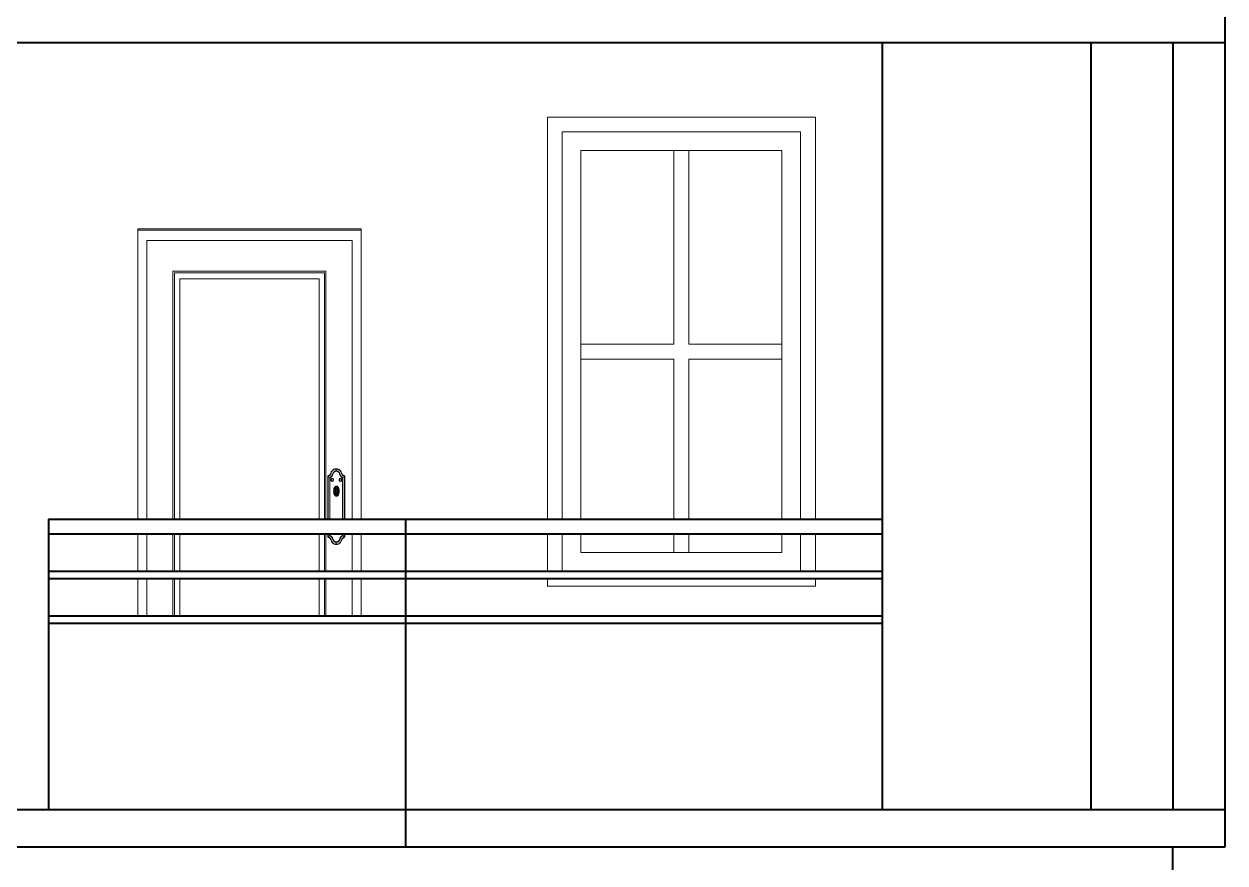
# Model space of a CAD drawing. Header units: inches. Extents: x 160056 to 168773, y -25300 to -22134.
# Drawn here: x 161566.1 to 161727.4, y -24874.8 to -24762.1 of the extents above; entities that cross this region are included whole.
import ezdxf

# ---------------------------------------------------------------- set-up
doc = ezdxf.new("R2010")
doc.units = ezdxf.units.IN
doc.header["$LTSCALE"] = 0.5
doc.header["$MEASUREMENT"] = 0
doc.layers.add('wall', color=1, linetype='Continuous', lineweight=40)
doc.layers.add('window', color=4, linetype='Continuous', lineweight=13)

msp = doc.modelspace()

# ---------------------------------------------------------------- linework, layer by layer
at = {"layer": 'wall'}
for p, q in [((161727.41, -24764.65), (161727.41, -24759.65)), ((161420.41, -24764.65), (161727.41, -24764.65)), ((161681.41, -24867.65), (161681.41, -24764.65)), ((161709.41, -24764.65), (161709.41, -24867.65)), ((161720.41, -24764.65), (161720.41, -24867.65)), ((161727.41, -24867.65), (161727.41, -24764.65)), ((161569.41, -24828.65), (161681.41, -24828.65)), ((161569.41, -24828.65), (161569.41, -24867.65)), ((161617.41, -24872.65), (161617.41, -24828.65)), ((161569.41, -24830.65), (161681.41, -24830.65)), ((161569.41, -24835.65), (161681.41, -24835.65)), ((161569.41, -24836.65), (161681.41, -24836.65)), ((161569.41, -24841.65), (161681.41, -24841.65)), ((161569.41, -24842.65), (161681.41, -24842.65)), ((161423.41, -24867.65), (161727.41, -24867.65)), ((161727.41, -24872.65), (161727.41, -24867.65)), ((161423.41, -24872.65), (161727.41, -24872.65)), ((161720.41, -24981.65), (161720.41, -24872.65))]:
    msp.add_line(p, q, dxfattribs=at)
at = {"layer": 'window'}
for p, q in [((161636.41, -24774.65), (161672.41, -24774.65)), ((161636.41, -24828.65), (161636.41, -24774.65)), ((161672.41, -24774.65), (161672.41, -24828.65)), ((161638.41, -24776.65), (161670.41, -24776.65)), ((161638.41, -24828.65), (161638.41, -24776.65)), ((161670.41, -24776.65), (161670.41, -24828.65)), ((161640.91, -24828.65), (161640.91, -24779.15)), ((161640.91, -24779.15), (161667.91, -24779.15)), ((161653.41, -24779.15), (161653.41, -24805.15)), ((161655.41, -24779.15), (161655.41, -24805.15)), ((161667.91, -24779.15), (161667.91, -24828.65)), ((161581.41, -24789.83), (161581.41, -24789.65)), ((161581.41, -24789.65), (161611.41, -24789.65)), ((161611.41, -24789.83), (161581.41, -24789.83)), ((161581.41, -24828.65), (161581.41, -24789.83)), ((161611.41, -24789.65), (161611.41, -24789.83)), ((161611.41, -24828.65), (161611.41, -24789.83)), ((161582.61, -24791.23), (161610.2, -24791.23)), ((161582.61, -24791.23), (161582.61, -24828.65)), ((161610.2, -24828.65), (161610.2, -24791.23)), ((161586.14, -24795.33), (161586.14, -24828.65)), ((161586.14, -24795.33), (161606.68, -24795.33)), ((161586.35, -24795.58), (161606.47, -24795.58)), ((161586.35, -24828.65), (161586.35, -24795.58)), ((161606.47, -24795.58), (161606.47, -24828.65)), ((161606.68, -24828.65), (161606.68, -24795.33)), ((161587.04, -24796.38), (161605.78, -24796.38)), ((161587.04, -24796.38), (161587.04, -24828.65)), ((161605.78, -24828.65), (161605.78, -24796.38)), ((161640.91, -24805.15), (161653.41, -24805.15)), ((161655.41, -24805.15), (161667.91, -24805.15)), ((161640.91, -24807.15), (161653.41, -24807.15)), ((161653.41, -24807.15), (161653.41, -24828.65)), ((161655.41, -24807.15), (161655.41, -24828.65)), ((161655.41, -24807.15), (161667.91, -24807.15)), ((161606.93, -24822.86), (161607.12, -24822.77)), ((161606.93, -24822.86), (161607.19, -24823.07)), ((161606.93, -24828.65), (161606.93, -24822.86)), ((161606.96, -24822.89), (161607.13, -24822.81)), ((161606.96, -24828.65), (161606.96, -24822.89)), ((161607.12, -24822.77), (161607.15, -24822.75)), ((161607.13, -24822.81), (161607.17, -24822.79)), ((161607.15, -24822.75), (161607.19, -24822.73)), ((161607.17, -24822.79), (161607.2, -24822.76)), ((161607.19, -24822.73), (161607.21, -24822.7)), ((161607.19, -24823.07), (161607.23, -24823.05)), ((161607.19, -24828.65), (161607.19, -24823.07)), ((161607.2, -24822.76), (161607.24, -24822.73)), ((161607.21, -24822.7), (161607.24, -24822.68)), ((161607.24, -24823.09), (161607.22, -24823.1)), ((161607.22, -24823.1), (161607.22, -24828.65)), ((161607.23, -24823.05), (161607.28, -24823.02)), ((161607.24, -24822.68), (161607.27, -24822.64)), ((161607.24, -24822.73), (161607.27, -24822.7)), ((161607.3, -24823.06), (161607.24, -24823.09)), ((161607.27, -24822.64), (161607.29, -24822.61)), ((161607.27, -24822.7), (161607.29, -24822.67)), ((161607.28, -24823.02), (161607.33, -24822.98)), ((161607.29, -24822.61), (161607.31, -24822.57)), ((161607.29, -24822.67), (161607.32, -24822.63)), ((161607.35, -24823.02), (161607.3, -24823.06)), ((161607.31, -24822.57), (161607.32, -24822.53)), ((161607.32, -24822.53), (161607.34, -24822.49)), ((161607.32, -24822.63), (161607.34, -24822.59)), ((161607.33, -24822.98), (161607.38, -24822.94)), ((161607.34, -24822.49), (161607.36, -24822.4)), ((161607.34, -24822.59), (161607.35, -24822.55)), ((161607.35, -24822.55), (161607.37, -24822.51)), ((161607.41, -24822.97), (161607.35, -24823.02)), ((161607.36, -24822.4), (161607.4, -24822.32)), ((161607.37, -24822.51), (161607.4, -24822.42)), ((161607.38, -24822.94), (161607.43, -24822.89)), ((161607.4, -24822.32), (161607.44, -24822.24)), ((161607.4, -24822.42), (161607.43, -24822.34)), ((161607.45, -24822.92), (161607.41, -24822.97)), ((161607.43, -24822.34), (161607.47, -24822.26)), ((161607.43, -24822.89), (161607.47, -24822.84)), ((161607.44, -24822.24), (161607.49, -24822.17)), ((161607.5, -24822.86), (161607.45, -24822.92)), ((161607.47, -24822.26), (161607.52, -24822.19)), ((161607.47, -24822.84), (161607.51, -24822.78)), ((161607.49, -24822.17), (161607.55, -24822.1)), ((161607.54, -24822.8), (161607.5, -24822.86)), ((161607.51, -24822.78), (161607.54, -24822.72)), ((161607.52, -24822.19), (161607.57, -24822.13)), ((161607.54, -24822.72), (161607.56, -24822.65)), ((161607.57, -24822.74), (161607.54, -24822.8)), ((161607.55, -24822.1), (161607.61, -24822.04)), ((161607.56, -24822.65), (161607.58, -24822.6)), ((161607.57, -24822.13), (161607.63, -24822.07)), ((161607.6, -24822.67), (161607.57, -24822.74)), ((161607.58, -24822.6), (161607.6, -24822.53)), ((161607.6, -24822.53), (161607.63, -24822.47)), ((161607.61, -24822.61), (161607.6, -24822.67)), ((161607.61, -24822.04), (161607.68, -24821.99)), ((161607.64, -24822.54), (161607.61, -24822.61)), ((161607.63, -24822.07), (161607.7, -24822.03)), ((161607.63, -24822.47), (161607.66, -24822.42)), ((161607.66, -24822.49), (161607.64, -24822.54)), ((161607.66, -24822.42), (161607.69, -24822.37)), ((161607.69, -24822.44), (161607.66, -24822.49)), ((161607.68, -24821.99), (161607.75, -24821.95)), ((161607.69, -24822.37), (161607.73, -24822.33)), ((161607.72, -24822.4), (161607.69, -24822.44)), ((161607.7, -24822.03), (161607.77, -24821.99)), ((161607.75, -24822.36), (161607.72, -24822.4)), ((161607.73, -24822.33), (161607.77, -24822.29)), ((161607.75, -24821.95), (161607.83, -24821.92)), ((161607.79, -24822.32), (161607.75, -24822.36)), ((161607.77, -24821.99), (161607.84, -24821.95)), ((161607.77, -24822.29), (161607.81, -24822.26)), ((161607.83, -24822.29), (161607.79, -24822.32)), ((161607.81, -24822.26), (161607.86, -24822.23)), ((161607.83, -24821.92), (161607.91, -24821.89)), ((161607.87, -24822.27), (161607.83, -24822.29)), ((161607.84, -24821.95), (161607.91, -24821.93)), ((161607.86, -24822.23), (161607.91, -24822.21)), ((161607.92, -24822.25), (161607.87, -24822.27)), ((161607.91, -24821.89), (161607.99, -24821.88)), ((161607.91, -24821.93), (161607.99, -24821.92)), ((161607.91, -24822.21), (161607.96, -24822.19)), ((161607.97, -24822.23), (161607.92, -24822.25)), ((161607.96, -24822.19), (161608.01, -24822.18)), ((161608.02, -24822.22), (161607.97, -24822.23)), ((161607.99, -24821.88), (161608.07, -24821.88)), ((161607.99, -24821.92), (161608.07, -24821.91)), ((161608.01, -24822.18), (161608.07, -24822.18)), ((161608.07, -24822.22), (161608.02, -24822.22)), ((161608.07, -24821.88), (161608.15, -24821.88)), ((161608.07, -24821.91), (161608.15, -24821.92)), ((161608.07, -24821.91), (161608.07, -24822.18)), ((161608.07, -24822.18), (161608.12, -24822.18)), ((161608.12, -24822.22), (161608.07, -24822.22)), ((161608.12, -24822.18), (161608.18, -24822.19)), ((161608.17, -24822.23), (161608.12, -24822.22)), ((161608.15, -24821.88), (161608.23, -24821.89)), ((161608.15, -24821.92), (161608.22, -24821.93)), ((161608.22, -24822.25), (161608.17, -24822.23)), ((161608.18, -24822.19), (161608.23, -24822.21)), ((161608.22, -24821.93), (161608.3, -24821.95)), ((161608.26, -24822.27), (161608.22, -24822.25)), ((161608.23, -24821.89), (161608.31, -24821.92)), ((161608.23, -24822.21), (161608.28, -24822.23)), ((161608.31, -24822.29), (161608.26, -24822.27)), ((161608.28, -24822.23), (161608.32, -24822.26)), ((161608.3, -24821.95), (161608.37, -24821.99)), ((161608.31, -24821.92), (161608.38, -24821.95)), ((161608.35, -24822.32), (161608.31, -24822.29)), ((161608.32, -24822.26), (161608.37, -24822.29)), ((161608.39, -24822.36), (161608.35, -24822.32)), ((161608.37, -24821.99), (161608.44, -24822.03)), ((161608.37, -24822.29), (161608.41, -24822.33)), ((161608.38, -24821.95), (161608.45, -24821.99)), ((161608.42, -24822.4), (161608.39, -24822.36)), ((161608.41, -24822.33), (161608.45, -24822.37)), ((161608.45, -24822.44), (161608.42, -24822.4)), ((161608.44, -24822.03), (161608.5, -24822.07)), ((161608.45, -24821.99), (161608.52, -24822.04)), ((161608.45, -24822.37), (161608.48, -24822.42)), ((161608.48, -24822.49), (161608.45, -24822.44)), ((161608.48, -24822.42), (161608.51, -24822.47)), ((161608.5, -24822.54), (161608.48, -24822.49)), ((161608.5, -24822.07), (161608.56, -24822.13)), ((161608.52, -24822.61), (161608.5, -24822.54)), ((161608.51, -24822.47), (161608.53, -24822.53)), ((161608.52, -24822.04), (161608.58, -24822.1)), ((161608.54, -24822.67), (161608.52, -24822.61)), ((161608.53, -24822.53), (161608.56, -24822.6)), ((161608.57, -24822.74), (161608.54, -24822.67)), ((161608.56, -24822.13), (161608.62, -24822.19)), ((161608.56, -24822.6), (161608.57, -24822.65)), ((161608.57, -24822.65), (161608.6, -24822.72)), ((161608.6, -24822.8), (161608.57, -24822.74)), ((161608.58, -24822.1), (161608.64, -24822.17)), ((161608.6, -24822.72), (161608.63, -24822.78)), ((161608.64, -24822.86), (161608.6, -24822.8)), ((161608.62, -24822.19), (161608.66, -24822.26)), ((161608.63, -24822.78), (161608.67, -24822.84)), ((161608.64, -24822.17), (161608.69, -24822.24)), ((161608.68, -24822.92), (161608.64, -24822.86)), ((161608.66, -24822.26), (161608.71, -24822.34)), ((161608.67, -24822.84), (161608.71, -24822.89)), ((161608.73, -24822.97), (161608.68, -24822.92)), ((161608.69, -24822.24), (161608.74, -24822.32)), ((161608.71, -24822.34), (161608.74, -24822.42)), ((161608.71, -24822.89), (161608.75, -24822.94)), ((161608.78, -24823.02), (161608.73, -24822.97)), ((161608.74, -24822.32), (161608.77, -24822.4)), ((161608.74, -24822.42), (161608.77, -24822.51)), ((161608.75, -24822.94), (161608.8, -24822.98)), ((161608.77, -24822.4), (161608.8, -24822.49)), ((161608.77, -24822.51), (161608.78, -24822.55)), ((161608.78, -24822.55), (161608.8, -24822.59)), ((161608.84, -24823.06), (161608.78, -24823.02)), ((161608.8, -24822.49), (161608.81, -24822.53)), ((161608.8, -24822.59), (161608.82, -24822.63)), ((161608.8, -24822.98), (161608.85, -24823.02)), ((161608.81, -24822.53), (161608.83, -24822.57)), ((161608.82, -24822.63), (161608.84, -24822.67)), ((161608.83, -24822.57), (161608.85, -24822.61)), ((161608.84, -24822.67), (161608.87, -24822.7)), ((161608.9, -24823.09), (161608.84, -24823.06)), ((161608.85, -24822.61), (161608.87, -24822.64)), ((161608.85, -24823.02), (161608.91, -24823.05)), ((161608.87, -24822.64), (161608.89, -24822.68)), ((161608.87, -24822.7), (161608.9, -24822.73)), ((161608.89, -24822.68), (161608.92, -24822.7)), ((161608.9, -24822.73), (161608.93, -24822.76)), ((161608.91, -24823.1), (161608.9, -24823.09)), ((161608.91, -24823.05), (161608.95, -24823.07)), ((161608.91, -24828.65), (161608.91, -24823.1)), ((161608.92, -24822.7), (161608.95, -24822.73)), ((161608.93, -24822.76), (161608.97, -24822.79)), ((161608.95, -24822.73), (161608.98, -24822.75)), ((161609.21, -24822.86), (161608.95, -24823.07)), ((161608.95, -24823.07), (161608.95, -24828.65)), ((161608.97, -24822.79), (161609, -24822.81)), ((161608.98, -24822.75), (161609.02, -24822.77)), ((161609, -24822.81), (161609.18, -24822.89)), ((161609.02, -24822.77), (161609.21, -24822.86)), ((161609.18, -24822.89), (161609.18, -24828.65)), ((161609.21, -24822.86), (161609.21, -24828.65)), ((161607.35, -24823.33), (161607.34, -24823.37)), ((161607.34, -24823.37), (161607.35, -24823.41)), ((161607.36, -24823.3), (161607.35, -24823.33)), ((161607.35, -24823.41), (161607.35, -24823.45)), ((161607.35, -24823.45), (161607.37, -24823.48)), ((161607.38, -24823.27), (161607.36, -24823.3)), ((161607.38, -24823.31), (161607.37, -24823.34)), ((161607.37, -24823.34), (161607.37, -24823.37)), ((161607.37, -24823.37), (161607.37, -24823.41)), ((161607.37, -24823.41), (161607.37, -24823.44)), ((161607.37, -24823.44), (161607.39, -24823.47)), ((161607.37, -24823.48), (161607.39, -24823.51)), ((161607.4, -24823.24), (161607.38, -24823.27)), ((161607.39, -24823.28), (161607.38, -24823.31)), ((161607.41, -24823.26), (161607.39, -24823.28)), ((161607.39, -24823.47), (161607.4, -24823.5)), ((161607.41, -24823.54), (161607.39, -24823.51)), ((161607.4, -24823.24), (161607.42, -24823.21)), ((161607.4, -24823.5), (161607.42, -24823.52)), ((161607.43, -24823.24), (161607.41, -24823.26)), ((161607.41, -24823.54), (161607.44, -24823.56)), ((161607.45, -24823.2), (161607.42, -24823.21)), ((161607.42, -24823.52), (161607.45, -24823.53)), ((161607.46, -24823.22), (161607.43, -24823.24)), ((161607.44, -24823.56), (161607.47, -24823.57)), ((161607.48, -24823.19), (161607.45, -24823.2)), ((161607.45, -24823.53), (161607.47, -24823.55)), ((161607.49, -24823.21), (161607.46, -24823.22)), ((161607.47, -24823.55), (161607.5, -24823.55)), ((161607.47, -24823.57), (161607.5, -24823.58)), ((161607.52, -24823.18), (161607.48, -24823.19)), ((161607.52, -24823.21), (161607.49, -24823.21)), ((161607.5, -24823.55), (161607.53, -24823.55)), ((161607.5, -24823.58), (161607.53, -24823.58)), ((161607.55, -24823.19), (161607.52, -24823.18)), ((161607.54, -24823.21), (161607.52, -24823.21)), ((161607.53, -24823.55), (161607.56, -24823.55)), ((161607.53, -24823.58), (161607.56, -24823.57)), ((161607.57, -24823.22), (161607.54, -24823.21)), ((161607.58, -24823.2), (161607.55, -24823.19)), ((161607.56, -24823.55), (161607.58, -24823.53)), ((161607.56, -24823.57), (161607.59, -24823.56)), ((161607.6, -24823.24), (161607.57, -24823.22)), ((161607.61, -24823.21), (161607.58, -24823.2)), ((161607.58, -24823.53), (161607.61, -24823.52)), ((161607.59, -24823.56), (161607.62, -24823.54)), ((161607.62, -24823.26), (161607.6, -24823.24)), ((161607.63, -24823.24), (161607.61, -24823.21)), ((161607.61, -24823.52), (161607.63, -24823.5)), ((161607.64, -24823.28), (161607.62, -24823.26)), ((161607.62, -24823.54), (161607.64, -24823.51)), ((161607.65, -24823.27), (161607.63, -24823.24)), ((161607.63, -24823.5), (161607.64, -24823.47)), ((161607.65, -24823.31), (161607.64, -24823.28)), ((161607.64, -24823.47), (161607.66, -24823.44)), ((161607.64, -24823.51), (161607.66, -24823.48)), ((161607.67, -24823.3), (161607.65, -24823.27)), ((161607.66, -24823.34), (161607.65, -24823.31)), ((161607.66, -24823.37), (161607.66, -24823.34)), ((161607.66, -24823.41), (161607.66, -24823.37)), ((161607.66, -24823.44), (161607.66, -24823.41)), ((161607.66, -24823.48), (161607.68, -24823.45)), ((161607.68, -24823.33), (161607.67, -24823.3)), ((161607.69, -24823.37), (161607.68, -24823.33)), ((161607.68, -24823.41), (161607.69, -24823.37)), ((161607.68, -24823.45), (161607.68, -24823.41)), ((161607.73, -24824.73), (161607.76, -24824.56)), ((161607.76, -24824.56), (161607.82, -24824.42)), ((161607.78, -24824.75), (161607.82, -24824.61)), ((161607.8, -24824.76), (161607.83, -24824.63)), ((161607.82, -24824.42), (161607.9, -24824.31)), ((161607.82, -24824.61), (161607.87, -24824.5)), ((161607.83, -24824.63), (161607.88, -24824.52)), ((161607.87, -24824.5), (161607.93, -24824.4)), ((161607.88, -24824.52), (161607.94, -24824.43)), ((161607.88, -24824.8), (161607.9, -24824.7)), ((161607.9, -24824.31), (161607.99, -24824.24)), ((161607.91, -24824.69), (161607.9, -24824.69)), ((161607.9, -24824.7), (161607.9, -24824.69)), ((161607.91, -24824.69), (161607.93, -24824.62)), ((161607.96, -24824.64), (161607.91, -24824.69)), ((161607.92, -24824.72), (161607.95, -24824.65)), ((161607.93, -24824.4), (161608.01, -24824.35)), ((161607.93, -24824.62), (161607.98, -24824.56)), ((161607.94, -24824.43), (161608.01, -24824.38)), ((161607.95, -24824.65), (161607.96, -24824.64)), ((161607.96, -24824.64), (161607.99, -24824.59)), ((161607.98, -24824.56), (161608.03, -24824.52)), ((161607.99, -24824.24), (161608.09, -24824.22)), ((161607.99, -24824.59), (161608.04, -24824.56)), ((161608.01, -24824.35), (161608.09, -24824.33)), ((161608.01, -24824.38), (161608.09, -24824.36)), ((161608.03, -24824.52), (161608.09, -24824.5)), ((161608.03, -24824.73), (161608.06, -24824.71)), ((161608.04, -24824.56), (161608.09, -24824.55)), ((161608.06, -24824.71), (161608.09, -24824.7)), ((161608.09, -24824.22), (161608.19, -24824.24)), ((161608.09, -24824.33), (161608.17, -24824.35)), ((161608.09, -24824.36), (161608.17, -24824.38)), ((161608.09, -24824.5), (161608.15, -24824.52)), ((161608.09, -24824.55), (161608.14, -24824.56)), ((161608.09, -24824.7), (161608.12, -24824.71)), ((161608.12, -24824.71), (161608.15, -24824.73)), ((161608.14, -24824.56), (161608.19, -24824.59)), ((161608.15, -24824.52), (161608.2, -24824.56)), ((161608.17, -24824.35), (161608.25, -24824.4)), ((161608.17, -24824.38), (161608.24, -24824.43)), ((161608.19, -24824.24), (161608.28, -24824.31)), ((161608.19, -24824.59), (161608.22, -24824.64)), ((161608.2, -24824.56), (161608.25, -24824.62)), ((161608.27, -24824.69), (161608.22, -24824.64)), ((161608.22, -24824.64), (161608.23, -24824.65)), ((161608.23, -24824.65), (161608.26, -24824.72)), ((161608.24, -24824.43), (161608.3, -24824.52)), ((161608.25, -24824.4), (161608.31, -24824.5)), ((161608.25, -24824.62), (161608.27, -24824.69)), ((161608.28, -24824.69), (161608.27, -24824.69)), ((161608.28, -24824.31), (161608.36, -24824.42)), ((161608.28, -24824.69), (161608.28, -24824.7)), ((161608.28, -24824.7), (161608.3, -24824.8)), ((161608.3, -24824.52), (161608.35, -24824.63)), ((161608.31, -24824.5), (161608.36, -24824.61)), ((161608.35, -24824.63), (161608.38, -24824.76)), ((161608.36, -24824.42), (161608.42, -24824.56)), ((161608.36, -24824.61), (161608.4, -24824.75)), ((161608.42, -24824.56), (161608.45, -24824.73)), ((161608.47, -24823.3), (161608.45, -24823.33)), ((161608.45, -24823.33), (161608.45, -24823.37)), ((161608.45, -24823.37), (161608.45, -24823.41)), ((161608.45, -24823.41), (161608.46, -24823.45)), ((161608.46, -24823.45), (161608.47, -24823.48)), ((161608.48, -24823.27), (161608.47, -24823.3)), ((161608.48, -24823.34), (161608.47, -24823.37)), ((161608.47, -24823.37), (161608.47, -24823.41)), ((161608.47, -24823.41), (161608.48, -24823.44)), ((161608.47, -24823.48), (161608.49, -24823.51)), ((161608.5, -24823.24), (161608.48, -24823.27)), ((161608.49, -24823.31), (161608.48, -24823.34)), ((161608.48, -24823.44), (161608.49, -24823.47)), ((161608.5, -24823.28), (161608.49, -24823.31)), ((161608.49, -24823.47), (161608.51, -24823.5)), ((161608.49, -24823.51), (161608.51, -24823.54)), ((161608.53, -24823.21), (161608.5, -24823.24)), ((161608.52, -24823.26), (161608.5, -24823.28)), ((161608.51, -24823.5), (161608.53, -24823.52)), ((161608.51, -24823.54), (161608.54, -24823.56)), ((161608.54, -24823.24), (161608.52, -24823.26)), ((161608.56, -24823.2), (161608.53, -24823.21)), ((161608.53, -24823.52), (161608.55, -24823.53)), ((161608.56, -24823.22), (161608.54, -24823.24)), ((161608.54, -24823.56), (161608.57, -24823.57)), ((161608.55, -24823.53), (161608.58, -24823.55)), ((161608.59, -24823.19), (161608.56, -24823.2)), ((161608.59, -24823.21), (161608.56, -24823.22)), ((161608.57, -24823.57), (161608.6, -24823.58)), ((161608.58, -24823.55), (161608.61, -24823.55)), ((161608.62, -24823.18), (161608.59, -24823.19)), ((161608.62, -24823.21), (161608.59, -24823.21)), ((161608.6, -24823.58), (161608.64, -24823.58)), ((161608.61, -24823.55), (161608.64, -24823.55)), ((161608.65, -24823.19), (161608.62, -24823.18)), ((161608.65, -24823.21), (161608.62, -24823.21)), ((161608.64, -24823.55), (161608.66, -24823.55)), ((161608.64, -24823.58), (161608.67, -24823.57)), ((161608.69, -24823.2), (161608.65, -24823.19)), ((161608.68, -24823.22), (161608.65, -24823.21)), ((161608.66, -24823.55), (161608.69, -24823.53)), ((161608.67, -24823.57), (161608.7, -24823.56)), ((161608.7, -24823.24), (161608.68, -24823.22)), ((161608.71, -24823.21), (161608.69, -24823.2)), ((161608.69, -24823.53), (161608.71, -24823.52)), ((161608.72, -24823.26), (161608.7, -24823.24)), ((161608.7, -24823.56), (161608.73, -24823.54)), ((161608.74, -24823.24), (161608.71, -24823.21)), ((161608.71, -24823.52), (161608.73, -24823.5)), ((161608.74, -24823.28), (161608.72, -24823.26)), ((161608.73, -24823.5), (161608.75, -24823.47)), ((161608.73, -24823.54), (161608.75, -24823.51)), ((161608.76, -24823.27), (161608.74, -24823.24)), ((161608.76, -24823.31), (161608.74, -24823.28)), ((161608.75, -24823.47), (161608.76, -24823.44)), ((161608.75, -24823.51), (161608.77, -24823.48)), ((161608.78, -24823.3), (161608.76, -24823.27)), ((161608.77, -24823.34), (161608.76, -24823.31)), ((161608.76, -24823.44), (161608.77, -24823.41)), ((161608.77, -24823.37), (161608.77, -24823.34)), ((161608.77, -24823.41), (161608.77, -24823.37)), ((161608.77, -24823.48), (161608.78, -24823.45)), ((161608.79, -24823.33), (161608.78, -24823.3)), ((161608.78, -24823.45), (161608.79, -24823.41)), ((161608.79, -24823.37), (161608.79, -24823.33)), ((161608.79, -24823.41), (161608.79, -24823.37)), ((161607.71, -24824.9), (161607.73, -24824.73)), ((161607.73, -24825.08), (161607.71, -24824.9)), ((161607.76, -24825.24), (161607.73, -24825.08)), ((161607.82, -24825.39), (161607.76, -24825.24)), ((161607.77, -24824.9), (161607.78, -24824.75)), ((161607.78, -24825.05), (161607.77, -24824.9)), ((161607.82, -24825.19), (161607.78, -24825.05)), ((161607.79, -24824.9), (161607.8, -24824.76)), ((161607.8, -24825.04), (161607.79, -24824.9)), ((161607.83, -24825.17), (161607.8, -24825.04)), ((161607.87, -24825.31), (161607.82, -24825.19)), ((161607.9, -24825.49), (161607.82, -24825.39)), ((161607.88, -24825.29), (161607.83, -24825.17)), ((161607.87, -24824.9), (161607.88, -24824.8)), ((161607.88, -24825.01), (161607.87, -24824.9)), ((161607.93, -24825.4), (161607.87, -24825.31)), ((161607.9, -24825.1), (161607.88, -24825.01)), ((161607.94, -24825.37), (161607.88, -24825.29)), ((161607.89, -24824.9), (161607.9, -24824.81)), ((161607.89, -24824.84), (161607.9, -24824.82)), ((161607.89, -24824.9), (161607.89, -24824.84)), ((161607.9, -24824.99), (161607.89, -24824.9)), ((161607.9, -24824.81), (161607.92, -24824.72)), ((161607.92, -24825.08), (161607.9, -24824.99)), ((161607.9, -24825.11), (161607.9, -24825.1)), ((161607.9, -24825.11), (161607.91, -24825.12)), ((161607.99, -24825.56), (161607.9, -24825.49)), ((161607.91, -24825.12), (161607.96, -24825.16)), ((161607.93, -24825.19), (161607.91, -24825.12)), ((161607.95, -24825.15), (161607.92, -24825.08)), ((161607.98, -24825.25), (161607.93, -24825.19)), ((161608.01, -24825.46), (161607.93, -24825.4)), ((161608.01, -24825.43), (161607.94, -24825.37)), ((161607.96, -24825.16), (161607.95, -24825.15)), ((161607.99, -24825.21), (161607.96, -24825.16)), ((161607.98, -24824.85), (161607.99, -24824.8)), ((161607.98, -24824.9), (161607.98, -24824.85)), ((161607.98, -24824.96), (161607.98, -24824.9)), ((161607.99, -24825), (161607.98, -24824.96)), ((161608.03, -24825.29), (161607.98, -24825.25)), ((161607.99, -24824.8), (161608.01, -24824.76)), ((161607.99, -24824.9), (161608, -24824.86)), ((161608, -24824.95), (161607.99, -24824.9)), ((161608.01, -24825.05), (161607.99, -24825)), ((161608.04, -24825.25), (161607.99, -24825.21)), ((161608.09, -24825.59), (161607.99, -24825.56)), ((161608, -24824.86), (161608.01, -24824.81)), ((161608.01, -24824.99), (161608, -24824.95)), ((161608.01, -24824.76), (161608.03, -24824.73)), ((161608.01, -24824.81), (161608.02, -24824.78)), ((161608.02, -24825.03), (161608.01, -24824.99)), ((161608.03, -24825.08), (161608.01, -24825.05)), ((161608.09, -24825.45), (161608.01, -24825.43)), ((161608.09, -24825.48), (161608.01, -24825.46)), ((161608.02, -24824.78), (161608.04, -24824.75)), ((161608.04, -24825.05), (161608.02, -24825.03)), ((161608.06, -24825.1), (161608.03, -24825.08)), ((161608.09, -24825.3), (161608.03, -24825.29)), ((161608.04, -24824.75), (161608.06, -24824.73)), ((161608.06, -24825.07), (161608.04, -24825.05)), ((161608.09, -24825.26), (161608.04, -24825.25)), ((161608.06, -24824.73), (161608.09, -24824.73)), ((161608.09, -24825.08), (161608.06, -24825.07)), ((161608.09, -24825.11), (161608.06, -24825.1)), ((161608.09, -24824.73), (161608.11, -24824.73)), ((161608.11, -24825.07), (161608.09, -24825.08)), ((161608.12, -24825.1), (161608.09, -24825.11)), ((161608.14, -24825.25), (161608.09, -24825.26)), ((161608.15, -24825.29), (161608.09, -24825.3)), ((161608.17, -24825.43), (161608.09, -24825.45)), ((161608.17, -24825.46), (161608.09, -24825.48)), ((161608.19, -24825.56), (161608.09, -24825.59)), ((161608.11, -24824.73), (161608.14, -24824.75)), ((161608.14, -24825.05), (161608.11, -24825.07)), ((161608.15, -24825.08), (161608.12, -24825.1)), ((161608.14, -24824.75), (161608.16, -24824.78)), ((161608.16, -24825.03), (161608.14, -24825.05)), ((161608.19, -24825.21), (161608.14, -24825.25)), ((161608.15, -24824.73), (161608.17, -24824.76)), ((161608.17, -24825.05), (161608.15, -24825.08)), ((161608.2, -24825.25), (161608.15, -24825.29)), ((161608.16, -24824.78), (161608.17, -24824.81)), ((161608.17, -24824.99), (161608.16, -24825.03)), ((161608.17, -24824.76), (161608.19, -24824.8)), ((161608.17, -24824.81), (161608.18, -24824.86)), ((161608.18, -24824.95), (161608.17, -24824.99)), ((161608.19, -24825), (161608.17, -24825.05)), ((161608.24, -24825.37), (161608.17, -24825.43)), ((161608.25, -24825.4), (161608.17, -24825.46)), ((161608.18, -24824.86), (161608.19, -24824.9)), ((161608.19, -24824.9), (161608.18, -24824.95)), ((161608.19, -24824.8), (161608.2, -24824.85)), ((161608.2, -24824.96), (161608.19, -24825)), ((161608.22, -24825.16), (161608.19, -24825.21)), ((161608.28, -24825.49), (161608.19, -24825.56)), ((161608.2, -24824.85), (161608.2, -24824.9)), ((161608.2, -24824.9), (161608.2, -24824.96)), ((161608.25, -24825.19), (161608.2, -24825.25)), ((161608.22, -24825.16), (161608.27, -24825.12)), ((161608.23, -24825.15), (161608.22, -24825.16)), ((161608.26, -24825.08), (161608.23, -24825.15)), ((161608.3, -24825.29), (161608.24, -24825.37)), ((161608.27, -24825.12), (161608.25, -24825.19)), ((161608.31, -24825.31), (161608.25, -24825.4)), ((161608.26, -24824.72), (161608.28, -24824.81)), ((161608.28, -24824.99), (161608.26, -24825.08)), ((161608.27, -24825.12), (161608.28, -24825.11)), ((161608.28, -24824.81), (161608.29, -24824.9)), ((161608.28, -24824.82), (161608.29, -24824.84)), ((161608.29, -24824.9), (161608.28, -24824.99)), ((161608.29, -24824.96), (161608.28, -24824.98)), ((161608.3, -24825.01), (161608.28, -24825.1)), ((161608.28, -24825.1), (161608.28, -24825.11)), ((161608.36, -24825.39), (161608.28, -24825.49)), ((161608.29, -24824.84), (161608.29, -24824.9)), ((161608.29, -24824.9), (161608.29, -24824.96)), ((161608.3, -24824.8), (161608.31, -24824.9)), ((161608.31, -24824.9), (161608.3, -24825.01)), ((161608.35, -24825.17), (161608.3, -24825.29)), ((161608.36, -24825.19), (161608.31, -24825.31)), ((161608.38, -24825.04), (161608.35, -24825.17)), ((161608.4, -24825.05), (161608.36, -24825.19)), ((161608.42, -24825.24), (161608.36, -24825.39)), ((161608.38, -24824.76), (161608.39, -24824.9)), ((161608.39, -24824.9), (161608.38, -24825.04)), ((161608.4, -24824.75), (161608.41, -24824.9)), ((161608.41, -24824.9), (161608.4, -24825.05)), ((161608.45, -24825.08), (161608.42, -24825.24)), ((161608.45, -24824.73), (161608.47, -24824.9)), ((161608.47, -24824.9), (161608.45, -24825.08)), ((161581.41, -24835.65), (161581.41, -24830.65)), ((161582.61, -24830.65), (161582.61, -24835.65)), ((161586.14, -24830.65), (161586.14, -24835.65)), ((161586.35, -24835.65), (161586.35, -24830.65)), ((161587.04, -24830.65), (161587.04, -24835.65)), ((161605.78, -24835.65), (161605.78, -24830.65)), ((161606.47, -24830.65), (161606.47, -24835.65)), ((161606.68, -24831.65), (161606.68, -24830.65)), ((161606.68, -24835.65), (161606.68, -24830.65)), ((161606.93, -24831.08), (161606.93, -24830.65)), ((161606.93, -24831.08), (161607.19, -24830.87)), ((161606.93, -24831.08), (161607.12, -24831.17)), ((161606.96, -24831.06), (161606.96, -24830.65)), ((161606.96, -24831.06), (161607.13, -24831.13)), ((161607.12, -24831.17), (161607.15, -24831.19)), ((161607.13, -24831.13), (161607.17, -24831.16)), ((161607.17, -24831.16), (161607.2, -24831.18)), ((161607.19, -24830.87), (161607.19, -24830.65)), ((161607.19, -24830.87), (161607.23, -24830.89)), ((161607.22, -24830.65), (161607.22, -24830.85)), ((161607.24, -24830.85), (161607.22, -24830.85)), ((161607.23, -24830.89), (161607.28, -24830.92)), ((161607.3, -24830.89), (161607.24, -24830.85)), ((161607.28, -24830.92), (161607.33, -24830.96)), ((161607.35, -24830.93), (161607.3, -24830.89)), ((161607.33, -24830.96), (161607.38, -24831.01)), ((161607.41, -24830.97), (161607.35, -24830.93)), ((161607.38, -24831.01), (161607.43, -24831.05)), ((161607.41, -24830.65), (161607.44, -24830.67)), ((161607.41, -24830.65), (161607.41, -24830.65)), ((161607.45, -24831.02), (161607.41, -24830.97)), ((161607.43, -24831.05), (161607.47, -24831.11)), ((161607.44, -24830.67), (161607.47, -24830.68)), ((161607.45, -24830.65), (161607.47, -24830.66)), ((161607.5, -24831.08), (161607.45, -24831.02)), ((161607.47, -24830.66), (161607.5, -24830.67)), ((161607.47, -24830.68), (161607.5, -24830.69)), ((161607.47, -24831.11), (161607.51, -24831.17)), ((161607.5, -24830.67), (161607.53, -24830.67)), ((161607.5, -24830.69), (161607.53, -24830.69)), ((161607.54, -24831.14), (161607.5, -24831.08)), ((161607.51, -24831.17), (161607.54, -24831.23)), ((161607.53, -24830.67), (161607.56, -24830.66)), ((161607.53, -24830.69), (161607.56, -24830.68)), ((161607.57, -24831.21), (161607.54, -24831.14)), ((161607.56, -24830.66), (161607.58, -24830.65)), ((161607.56, -24830.68), (161607.59, -24830.67)), ((161607.59, -24830.67), (161607.62, -24830.65)), ((161607.62, -24830.65), (161607.62, -24830.65)), ((161608.51, -24830.65), (161608.54, -24830.67)), ((161608.51, -24830.65), (161608.51, -24830.65)), ((161608.54, -24830.67), (161608.57, -24830.68)), ((161608.55, -24830.65), (161608.58, -24830.66)), ((161608.57, -24830.68), (161608.6, -24830.69)), ((161608.6, -24831.14), (161608.57, -24831.21)), ((161608.58, -24830.66), (161608.61, -24830.67)), ((161608.6, -24830.69), (161608.64, -24830.69)), ((161608.64, -24831.08), (161608.6, -24831.14)), ((161608.6, -24831.23), (161608.63, -24831.17)), ((161608.61, -24830.67), (161608.64, -24830.67)), ((161608.63, -24831.17), (161608.67, -24831.11)), ((161608.64, -24830.67), (161608.66, -24830.66)), ((161608.64, -24830.69), (161608.67, -24830.68)), ((161608.68, -24831.02), (161608.64, -24831.08)), ((161608.66, -24830.66), (161608.69, -24830.65)), ((161608.67, -24830.68), (161608.7, -24830.67)), ((161608.67, -24831.11), (161608.71, -24831.05)), ((161608.73, -24830.97), (161608.68, -24831.02)), ((161608.7, -24830.67), (161608.73, -24830.65)), ((161608.71, -24831.05), (161608.75, -24831.01)), ((161608.73, -24830.65), (161608.73, -24830.65)), ((161608.78, -24830.93), (161608.73, -24830.97)), ((161608.75, -24831.01), (161608.8, -24830.96)), ((161608.84, -24830.89), (161608.78, -24830.93)), ((161608.8, -24830.96), (161608.85, -24830.92)), ((161608.9, -24830.85), (161608.84, -24830.89)), ((161608.85, -24830.92), (161608.91, -24830.89)), ((161608.91, -24830.85), (161608.9, -24830.85)), ((161608.91, -24830.85), (161608.91, -24830.65)), ((161608.91, -24830.89), (161608.95, -24830.87)), ((161608.93, -24831.18), (161608.97, -24831.16)), ((161608.95, -24830.65), (161608.95, -24830.87)), ((161609.21, -24831.08), (161608.95, -24830.87)), ((161608.97, -24831.16), (161609, -24831.13)), ((161608.98, -24831.19), (161609.02, -24831.17)), ((161609, -24831.13), (161609.18, -24831.06)), ((161609.02, -24831.17), (161609.21, -24831.08)), ((161609.18, -24830.65), (161609.18, -24831.06)), ((161609.21, -24830.65), (161609.21, -24831.08)), ((161610.2, -24835.65), (161610.2, -24830.65)), ((161611.41, -24835.65), (161611.41, -24830.65)), ((161636.41, -24835.65), (161636.41, -24830.65)), ((161638.41, -24835.65), (161638.41, -24830.65)), ((161640.91, -24833.15), (161640.91, -24830.65)), ((161653.41, -24830.65), (161653.41, -24833.15)), ((161655.41, -24830.65), (161655.41, -24833.15)), ((161667.91, -24830.65), (161667.91, -24833.15)), ((161670.41, -24830.65), (161670.41, -24835.65)), ((161672.41, -24830.65), (161672.41, -24835.65)), ((161607.15, -24831.19), (161607.19, -24831.21)), ((161607.19, -24831.21), (161607.21, -24831.24)), ((161607.2, -24831.18), (161607.24, -24831.21)), ((161607.21, -24831.24), (161607.24, -24831.27)), ((161607.24, -24831.21), (161607.27, -24831.24)), ((161607.24, -24831.27), (161607.27, -24831.3)), ((161607.27, -24831.24), (161607.29, -24831.27)), ((161607.27, -24831.3), (161607.29, -24831.33)), ((161607.29, -24831.27), (161607.32, -24831.31)), ((161607.29, -24831.33), (161607.31, -24831.37)), ((161607.31, -24831.37), (161607.32, -24831.41)), ((161607.32, -24831.31), (161607.34, -24831.35)), ((161607.32, -24831.41), (161607.34, -24831.45)), ((161607.34, -24831.35), (161607.35, -24831.39)), ((161607.34, -24831.45), (161607.36, -24831.54)), ((161607.35, -24831.39), (161607.37, -24831.44)), ((161607.36, -24831.54), (161607.4, -24831.62)), ((161607.37, -24831.44), (161607.4, -24831.52)), ((161607.4, -24831.52), (161607.43, -24831.6)), ((161607.4, -24831.62), (161607.44, -24831.7)), ((161607.43, -24831.6), (161607.47, -24831.68)), ((161607.44, -24831.7), (161607.49, -24831.77)), ((161607.47, -24831.68), (161607.52, -24831.75)), ((161607.49, -24831.77), (161607.55, -24831.84)), ((161607.52, -24831.75), (161607.57, -24831.81)), ((161607.54, -24831.23), (161607.56, -24831.29)), ((161607.55, -24831.84), (161607.61, -24831.9)), ((161607.56, -24831.29), (161607.58, -24831.34)), ((161607.6, -24831.28), (161607.57, -24831.21)), ((161607.57, -24831.81), (161607.63, -24831.87)), ((161607.58, -24831.34), (161607.6, -24831.42)), ((161607.61, -24831.33), (161607.6, -24831.28)), ((161607.6, -24831.42), (161607.63, -24831.47)), ((161607.64, -24831.4), (161607.61, -24831.33)), ((161607.61, -24831.9), (161607.68, -24831.95)), ((161607.63, -24831.47), (161607.66, -24831.52)), ((161607.63, -24831.87), (161607.7, -24831.92)), ((161607.66, -24831.45), (161607.64, -24831.4)), ((161607.69, -24831.5), (161607.66, -24831.45)), ((161607.66, -24831.52), (161607.69, -24831.57)), ((161607.68, -24831.95), (161607.75, -24831.99)), ((161607.72, -24831.54), (161607.69, -24831.5)), ((161607.69, -24831.57), (161607.73, -24831.61)), ((161607.7, -24831.92), (161607.77, -24831.96)), ((161607.75, -24831.58), (161607.72, -24831.54)), ((161607.73, -24831.61), (161607.77, -24831.65)), ((161607.79, -24831.62), (161607.75, -24831.58)), ((161607.75, -24831.99), (161607.83, -24832.03)), ((161607.77, -24831.65), (161607.81, -24831.69)), ((161607.77, -24831.96), (161607.84, -24831.99)), ((161607.83, -24831.65), (161607.79, -24831.62)), ((161607.81, -24831.69), (161607.86, -24831.71)), ((161607.87, -24831.68), (161607.83, -24831.65)), ((161607.83, -24832.03), (161607.91, -24832.05)), ((161607.84, -24831.99), (161607.91, -24832.01)), ((161607.86, -24831.71), (161607.91, -24831.74)), ((161607.92, -24831.7), (161607.87, -24831.68)), ((161607.91, -24831.74), (161607.96, -24831.75)), ((161607.91, -24832.01), (161607.99, -24832.03)), ((161607.91, -24832.05), (161607.99, -24832.06)), ((161607.97, -24831.71), (161607.92, -24831.7)), ((161607.96, -24831.75), (161608.01, -24831.76)), ((161608.02, -24831.72), (161607.97, -24831.71)), ((161607.99, -24832.03), (161608.07, -24832.03)), ((161607.99, -24832.06), (161608.07, -24832.07)), ((161608.01, -24831.76), (161608.07, -24831.76)), ((161608.07, -24831.72), (161608.02, -24831.72)), ((161608.12, -24831.72), (161608.07, -24831.72)), ((161608.07, -24831.76), (161608.12, -24831.76)), ((161608.07, -24832.03), (161608.07, -24831.76)), ((161608.07, -24832.03), (161608.15, -24832.03)), ((161608.07, -24832.07), (161608.15, -24832.06)), ((161608.17, -24831.71), (161608.12, -24831.72)), ((161608.12, -24831.76), (161608.18, -24831.75)), ((161608.15, -24832.03), (161608.22, -24832.01)), ((161608.15, -24832.06), (161608.23, -24832.05)), ((161608.22, -24831.7), (161608.17, -24831.71)), ((161608.18, -24831.75), (161608.23, -24831.74)), ((161608.26, -24831.68), (161608.22, -24831.7)), ((161608.22, -24832.01), (161608.3, -24831.99)), ((161608.23, -24831.74), (161608.28, -24831.71)), ((161608.23, -24832.05), (161608.31, -24832.03)), ((161608.31, -24831.65), (161608.26, -24831.68)), ((161608.28, -24831.71), (161608.32, -24831.69)), ((161608.3, -24831.99), (161608.37, -24831.96)), ((161608.35, -24831.62), (161608.31, -24831.65)), ((161608.31, -24832.03), (161608.38, -24831.99)), ((161608.32, -24831.69), (161608.37, -24831.65)), ((161608.39, -24831.58), (161608.35, -24831.62)), ((161608.37, -24831.65), (161608.41, -24831.61)), ((161608.37, -24831.96), (161608.44, -24831.92)), ((161608.38, -24831.99), (161608.45, -24831.95)), ((161608.42, -24831.54), (161608.39, -24831.58)), ((161608.41, -24831.61), (161608.45, -24831.57)), ((161608.45, -24831.5), (161608.42, -24831.54)), ((161608.44, -24831.92), (161608.5, -24831.87)), ((161608.48, -24831.45), (161608.45, -24831.5)), ((161608.45, -24831.57), (161608.48, -24831.52)), ((161608.45, -24831.95), (161608.52, -24831.9)), ((161608.5, -24831.4), (161608.48, -24831.45)), ((161608.48, -24831.52), (161608.51, -24831.47)), ((161608.52, -24831.33), (161608.5, -24831.4)), ((161608.5, -24831.87), (161608.56, -24831.81)), ((161608.51, -24831.47), (161608.53, -24831.42)), ((161608.54, -24831.28), (161608.52, -24831.33)), ((161608.52, -24831.9), (161608.58, -24831.84)), ((161608.53, -24831.42), (161608.56, -24831.34)), ((161608.57, -24831.21), (161608.54, -24831.28)), ((161608.56, -24831.34), (161608.57, -24831.29)), ((161608.56, -24831.81), (161608.62, -24831.75)), ((161608.57, -24831.29), (161608.6, -24831.23)), ((161608.58, -24831.84), (161608.64, -24831.77)), ((161608.62, -24831.75), (161608.66, -24831.68)), ((161608.64, -24831.77), (161608.69, -24831.7)), ((161608.66, -24831.68), (161608.71, -24831.6)), ((161608.69, -24831.7), (161608.74, -24831.62)), ((161608.71, -24831.6), (161608.74, -24831.52)), ((161608.74, -24831.52), (161608.77, -24831.44)), ((161608.74, -24831.62), (161608.77, -24831.54)), ((161608.77, -24831.44), (161608.78, -24831.39)), ((161608.77, -24831.54), (161608.8, -24831.45)), ((161608.78, -24831.39), (161608.8, -24831.35)), ((161608.8, -24831.35), (161608.82, -24831.31)), ((161608.8, -24831.45), (161608.81, -24831.41)), ((161608.81, -24831.41), (161608.83, -24831.37)), ((161608.82, -24831.31), (161608.84, -24831.27)), ((161608.83, -24831.37), (161608.85, -24831.33)), ((161608.84, -24831.27), (161608.87, -24831.24)), ((161608.85, -24831.33), (161608.87, -24831.3)), ((161608.87, -24831.24), (161608.9, -24831.21)), ((161608.87, -24831.3), (161608.89, -24831.27)), ((161608.89, -24831.27), (161608.92, -24831.24)), ((161608.9, -24831.21), (161608.93, -24831.18)), ((161608.92, -24831.24), (161608.95, -24831.21)), ((161608.95, -24831.21), (161608.98, -24831.19)), ((161667.91, -24833.15), (161640.91, -24833.15)), ((161670.41, -24835.65), (161638.41, -24835.65)), ((161581.41, -24841.65), (161581.41, -24836.65)), ((161582.61, -24836.65), (161582.61, -24841.65)), ((161586.14, -24836.65), (161586.14, -24841.65)), ((161586.35, -24841.65), (161586.35, -24836.65)), ((161587.04, -24836.65), (161587.04, -24841.65)), ((161605.78, -24841.65), (161605.78, -24836.65)), ((161606.47, -24836.65), (161606.47, -24841.65)), ((161606.68, -24841.65), (161606.68, -24836.65)), ((161610.2, -24841.65), (161610.2, -24836.65)), ((161611.41, -24841.65), (161611.41, -24836.65)), ((161636.41, -24837.65), (161636.41, -24836.65)), ((161672.41, -24836.65), (161672.41, -24837.65)), ((161672.41, -24837.65), (161636.41, -24837.65))]:
    msp.add_line(p, q, dxfattribs=at)

doc.saveas('drawing.dxf')
